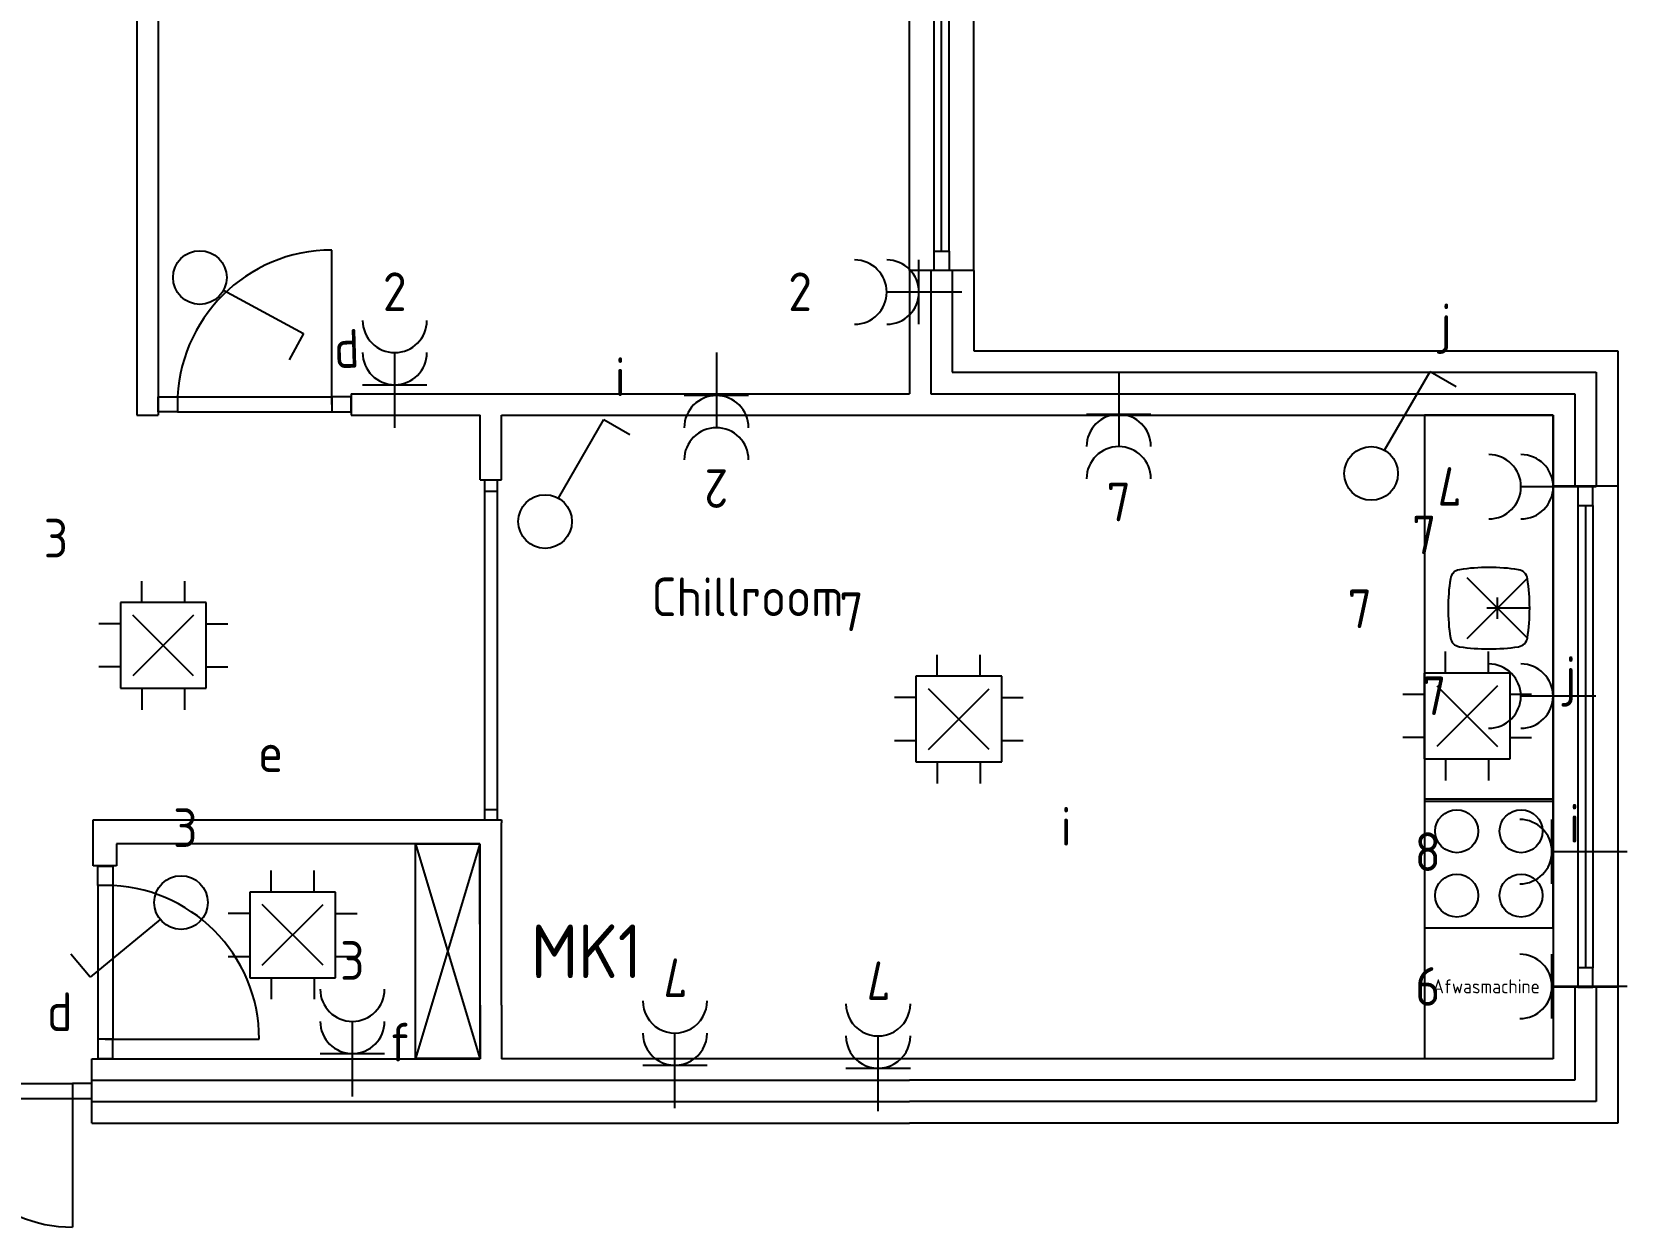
# Model space of a CAD drawing. Header units: millimetres. Extents: x 0 to 29700, y 0 to 21000.
# Drawn here: x 9892 to 17324, y 6200 to 11771 of the extents above; entities that cross this region are included whole.
import ezdxf
from ezdxf.enums import TextEntityAlignment as Align

# ---------------------------------------------------------------- set-up
doc = ezdxf.new("R2010")
doc.units = ezdxf.units.MM
doc.header["$LTSCALE"] = 100
for name, color, linetype in [('00ATT018', 7, 'Continuous'), ('AL21----', 7, 'Continuous'), ('AL22----', 7, 'Continuous'), ('AL31----', 7, 'Continuous'), ('AL32----', 7, 'Continuous'), ('AL73----', 7, 'Continuous'), ('BL$8----', 1, 'Continuous'), ('EL6112--', 3, 'Continuous'), ('EL6222--', 3, 'Continuous'), ('EL6311--', 3, 'Continuous'), ('EL6312--', 3, 'Continuous')]:
    doc.layers.add(name, color=color, linetype=linetype)
doc.styles.add('STABICAD-018', font='ISOCP.SHX', dxfattribs={"height": 180})
doc.styles.add('STABICAD-025', font='ISOCP.SHX', dxfattribs={"height": 250})

# ---------------------------------------------------------------- blocks, each defined once
blk = doc.blocks.new('*U3', base_point=(9762.9, 6834.6))
at = {"color": 0}
for p, q in [((9355.4, 6869.6), (9445.4, 6869.6)), ((9355.4, 6799.6), (9355.4, 6869.6)), ((9445.4, 6869.6), (9445.4, 6799.6)), ((9445.4, 6869.6), (10080.4, 6869.6)), ((10170.4, 6869.6), (10080.4, 6869.6)), ((10080.4, 6869.6), (10080.4, 6799.6)), ((10170.4, 6799.6), (10170.4, 6869.6)), ((9445.4, 6799.6), (9355.4, 6799.6)), ((9445.4, 6799.6), (10080.4, 6799.6)), ((10080.4, 6834.6), (10080.4, 6199.6)), ((10080.4, 6799.6), (10170.4, 6799.6))]:
    blk.add_line(p, q, dxfattribs=at)
blk.add_arc((10080.4, 6834.6), 635, 180, 270, dxfattribs=at)
blk = doc.blocks.new('*U6', base_point=(10929.5, 10034.6))
at = {"color": 0}
for p, q in [((11289.2, 10034.6), (11289.2, 10754.1)), ((10479.7, 10069.6), (10569.7, 10069.6)), ((10479.7, 9999.6), (10479.7, 10069.6)), ((10569.7, 10069.6), (10569.7, 9999.6)), ((10569.7, 10069.6), (11289.2, 10069.6)), ((11379.2, 10069.6), (11289.2, 10069.6)), ((11289.2, 10069.6), (11289.2, 9999.6)), ((11379.2, 9999.6), (11379.2, 10069.6)), ((10569.7, 9999.6), (10479.7, 9999.6)), ((10569.7, 9999.6), (11289.2, 9999.6)), ((11289.2, 9999.6), (11379.2, 9999.6))]:
    blk.add_line(p, q, dxfattribs=at)
blk.add_arc((11289.2, 10034.6), 719.5, 90, 180, dxfattribs=at)
blk = doc.blocks.new('114-37A')
at = {"color": 0, "linetype": 'Continuous'}
for p, q in [((900, 600), (-900, 600)), ((-900, 600), (-900, 0)), ((900, 0), (900, 600)), ((0, 110), (0, 310)), ((-50, 260), (50, 260)), ((-900, 0), (900, 0))]:
    blk.add_line(p, q, dxfattribs=at)
for centre, radius, start, end in [((-130.1, 430.1), 50, 98.67747, 171.32253), ((0, -422.5), 912.5, 81.32253, 98.67747), ((130.1, 430.1), 50, 8.67747, 81.32253), ((722.5, 300), 912.5, 171.32253, 188.67747), ((-722.5, 300), 912.5, 351.32253, 8.67747), ((-130.1, 169.9), 50, 188.67747, 261.32253), ((130.1, 169.9), 50, 278.67747, 351.32253), ((0, 1022.5), 912.5, 261.32253, 278.67747)]:
    blk.add_arc(centre, radius, start, end, dxfattribs=at)
blk = doc.blocks.new('114-37B')
at = {"color": 0, "linetype": 'Continuous'}
for p, q in [((300, 600), (-300, 600)), ((-300, 600), (-300, 0)), ((300, 0), (300, 600)), ((-300, 0), (300, 0))]:
    blk.add_line(p, q, dxfattribs=at)
for centre in [(-150, 450), (150, 450), (-150, 150), (150, 150)]:
    blk.add_circle(centre, 100, dxfattribs=at)
blk = doc.blocks.new('*U22', base_point=(14129.7, 11819.1))
at = {"color": 0}
for p, q in [((14094.7, 12888.8, 800), (14094.7, 12978.8, 800)), ((14094.7, 12978.8, 800), (14164.7, 12978.8, 800)), ((14164.7, 12978.8, 800), (14164.7, 12888.8, 800)), ((14094.7, 10749.3, 800), (14094.7, 12888.8, 800)), ((14164.7, 12888.8, 800), (14094.7, 12888.8, 800)), ((14129.7, 10749.3, 890), (14129.7, 12888.8, 890)), ((14164.7, 10749.3, 800), (14164.7, 12888.8, 800)), ((14094.7, 10659.3, 800), (14094.7, 10749.3, 800)), ((14094.7, 10749.3, 800), (14164.7, 10749.3, 800)), ((14164.7, 10749.3, 800), (14164.7, 10659.3, 800)), ((14164.7, 10659.3, 800), (14094.7, 10659.3, 800))]:
    blk.add_line(p, q, dxfattribs=at)
blk = doc.blocks.new('*U23', base_point=(17129.7, 8485.3))
at = {"color": 0}
for p, q in [((17094.7, 9653, 800), (17094.7, 9563, 800)), ((17164.7, 9653, 800), (17094.7, 9653, 800)), ((17164.7, 9563, 800), (17164.7, 9653, 800)), ((17094.7, 9563, 800), (17164.7, 9563, 800)), ((17094.7, 9563, 800), (17094.7, 7407.6, 800)), ((17129.7, 9563, 890), (17129.7, 7407.6, 890)), ((17164.7, 9563, 800), (17164.7, 7407.6, 800)), ((17094.7, 7407.6, 800), (17094.7, 7317.6, 800)), ((17164.7, 7407.6, 800), (17094.7, 7407.6, 800)), ((17164.7, 7317.6, 800), (17164.7, 7407.6, 800)), ((17094.7, 7317.6, 800), (17164.7, 7317.6, 800))]:
    blk.add_line(p, q, dxfattribs=at)
blk = doc.blocks.new('*U4', base_point=(9029.7, 9250.5))
at = {"color": 0}
for p, q in [((8994.7, 9699.2), (8994.7, 9609.2)), ((9064.7, 9699.2), (8994.7, 9699.2)), ((9064.7, 9609.2), (9064.7, 9699.2)), ((9029.7, 9609.2), (8312.4, 9609.2)), ((8994.7, 9609.2), (9064.7, 9609.2)), ((8994.7, 8891.9), (8994.7, 9609.2)), ((9064.7, 8891.9), (9064.7, 9609.2)), ((8994.7, 8801.9), (8994.7, 8891.9)), ((8994.7, 8891.9), (9064.7, 8891.9)), ((9064.7, 8891.9), (9064.7, 8801.9)), ((9064.7, 8801.9), (8994.7, 8801.9))]:
    blk.add_line(p, q, dxfattribs=at)
blk.add_arc((9029.7, 9609.2), 717.3, 180, 270, dxfattribs=at)
blk = doc.blocks.new('111502')
at = {"color": 0, "linetype": 'Continuous'}
for p, q in [((-1, 2), (-1, 3)), ((1, 2), (1, 3)), ((-2, 2), (-2, -2)), ((2, 2), (-2, 2)), ((2, -2), (2, 2)), ((-2, 1), (-3, 1)), ((-1.414, -1.414), (1.414, 1.414)), ((1.414, -1.414), (-1.414, 1.414)), ((2, 1), (3, 1)), ((-3, -1), (-2, -1)), ((2, -1), (3, -1)), ((-2, -2), (2, -2)), ((-1, -2), (-1, -3)), ((1, -2), (1, -3))]:
    blk.add_line(p, q, dxfattribs=at)
at = {"color": 0, "linetype": 'Continuous', "style": 'STABICAD-018'}
for tag, p in [('PANEL', (0, 6.867)), ('CIRCUIT', (0, 3.867)), ('SUBCIRCUIT', (4.5, 3.867)), ('ARTICLECODE', (0, 0)), ('SWITCHCODE', (5.852, -1))]:
    blk.add_attdef(tag, text='', height=1.8, dxfattribs=at).set_placement(p, align=Align.MIDDLE)
at = {"color": 0, "linetype": 'Continuous', "style": 'STABICAD-018', "flags": 1}
blk.add_attdef('POWERCODE', text='', height=1.8, dxfattribs=at).set_placement((13, 3.867), align=Align.MIDDLE)
blk = doc.blocks.new('111304A')
at = {"color": 0, "linetype": 'Continuous'}
for p, q in [((0, 1), (0, 4.5)), ((-1.5, 3), (1.5, 3))]:
    blk.add_line(p, q, dxfattribs=at)
for centre in [(0, 6), (0, 4.5)]:
    blk.add_arc(centre, 1.5, 180, 0, dxfattribs=at)
at = {"color": 0, "linetype": 'Continuous', "style": 'STABICAD-018'}
for tag, p in [('PANEL', (0, 11.5)), ('CIRCUIT', (0, 8.5)), ('SUBCIRCUIT', (4.5, 8.5)), ('ARTICLECODE', (0, 0))]:
    blk.add_attdef(tag, text='', height=1.8, dxfattribs=at).set_placement(p, align=Align.MIDDLE)
at = {"color": 0, "linetype": 'Continuous', "style": 'STABICAD-018', "flags": 1}
blk.add_attdef('POWERCODE', text='', height=1.8, dxfattribs=at).set_placement((13, 8.5), align=Align.MIDDLE)
blk = doc.blocks.new('1114A1')
at = {"color": 0, "linetype": 'Continuous'}
for p, q in [((0.625, 3.333), (2.742, 7)), ((2.742, 7), (3.955, 6.3))]:
    blk.add_line(p, q, dxfattribs=at)
blk.add_circle((0, 2.25), 1.25, dxfattribs=at)
at = {"color": 0, "linetype": 'Continuous', "style": 'STABICAD-018'}
for tag, p in [('SWITCHCODE', (3.356, 9)), ('ARTICLECODE', (0, 0))]:
    blk.add_attdef(tag, text='', height=1.8, dxfattribs=at).set_placement(p, align=Align.MIDDLE)
blk = doc.blocks.new('111304')
at = {"color": 0, "linetype": 'Continuous'}
for p, q in [((-1.5, 4.5), (1.5, 4.5)), ((0, 1), (0, 4.5))]:
    blk.add_line(p, q, dxfattribs=at)
blk.add_arc((0, 6), 1.5, 180, 0, dxfattribs=at)
at = {"color": 0, "linetype": 'Continuous', "style": 'STABICAD-018'}
for tag, p in [('PANEL', (0, 11.5)), ('CIRCUIT', (0, 8.5)), ('SUBCIRCUIT', (4.5, 8.5)), ('ARTICLECODE', (0, 0))]:
    blk.add_attdef(tag, text='', height=1.8, dxfattribs=at).set_placement(p, align=Align.MIDDLE)
at = {"color": 0, "linetype": 'Continuous', "style": 'STABICAD-018', "flags": 1}
blk.add_attdef('POWERCODE', text='', height=1.8, dxfattribs=at).set_placement((13, 8.5), align=Align.MIDDLE)
blk = doc.blocks.new('1116A4')
at = {"color": 0, "linetype": 'Continuous'}
for p, q in [((-5, 1), (5, 4)), ((-5, 4), (5, 1)), ((-5, 4), (5, 4)), ((-5, 1), (-5, 4)), ((5, 4), (5, 1)), ((5, 1), (-5, 1))]:
    blk.add_line(p, q, dxfattribs=at)
at = {"color": 0, "linetype": 'Continuous', "style": 'STABICAD-018'}
for tag, p in [('PANEL', (0, 15)), ('CIRCUIT', (0, 9)), ('SUBCIRCUIT', (4.5, 9)), ('PANELNAME', (0, 6)), ('ARTICLECODE', (0, 0))]:
    blk.add_attdef(tag, text='', height=1.8, dxfattribs=at).set_placement(p, align=Align.MIDDLE)
blk.add_attdef('CASCADINGPANEL', (0, 0), '', height=1.8, dxfattribs=at)
blk = doc.blocks.new('111501')
at = {"color": 0, "linetype": 'Continuous'}
for p, q in [((-1.414, -1.414), (1.414, 1.414)), ((1.414, -1.414), (-1.414, 1.414))]:
    blk.add_line(p, q, dxfattribs=at)
at = {"color": 0, "linetype": 'Continuous', "style": 'STABICAD-018'}
for tag, p in [('PANEL', (0, 6.5)), ('CIRCUIT', (0, 3.5)), ('SUBCIRCUIT', (4.5, 3.5)), ('ARTICLECODE', (0, 0)), ('SWITCHCODE', (4.5, -1))]:
    blk.add_attdef(tag, text='', height=1.8, dxfattribs=at).set_placement(p, align=Align.MIDDLE)
at = {"color": 0, "linetype": 'Continuous', "style": 'STABICAD-018', "flags": 1}
blk.add_attdef('POWERCODE', text='', height=1.8, dxfattribs=at).set_placement((13, 3.5), align=Align.MIDDLE)

msp = doc.modelspace()

# ---------------------------------------------------------------- linework, layer by layer
at = {"layer": 'AL21----', "linetype": 'Continuous'}
for p, q in [((13979.7, 10659.3), (13979.7, 12978.8)), ((14279.7, 10659.3), (14279.7, 12978.8)), ((14279.7, 10659.3), (13979.7, 10659.3)), ((16979.7, 9653), (16979.7, 7317.6)), ((17279.7, 9653), (16979.7, 9653)), ((17279.7, 9653), (17279.7, 7317.6)), ((16979.7, 7317.6), (16979.7, 6984.6)), ((17279.7, 7317.6), (16979.7, 7317.6)), ((17079.7, 7317.6), (17079.7, 6884.6)), ((17179.7, 7317.6), (17179.7, 6784.6)), ((17279.7, 7317.6), (17279.7, 6684.6)), ((10170.4, 6984.6), (11979.7, 6984.6)), ((10170.4, 6684.6), (10170.4, 6984.6)), ((10170.4, 6884.6), (13979.7, 6884.6)), ((10170.4, 6784.6), (13979.7, 6784.6)), ((10170.4, 6684.6), (13979.7, 6684.6))]:
    msp.add_line(p, q, dxfattribs=at)
at = {"layer": 'AL21----'}
for p, q in [((13979.7, 10659.3), (13979.7, 10084.6)), ((14079.7, 10659.3), (14079.7, 10084.6)), ((14179.7, 10659.3), (14179.7, 10184.6)), ((14279.7, 10659.3), (14279.7, 10284.6)), ((14279.7, 10284.6), (17279.7, 10284.6)), ((17279.7, 10284.6), (17279.7, 9653)), ((14179.7, 10184.6), (17179.7, 10184.6)), ((17179.7, 10184.6), (17179.7, 9653)), ((14079.7, 10084.6), (17079.7, 10084.6)), ((17079.7, 10084.6), (17079.7, 9653)), ((13979.7, 9984.6), (16979.7, 9984.6)), ((16979.7, 9984.6), (16979.7, 9653)), ((13979.7, 6984.6), (12079.7, 6984.6)), ((16979.7, 6984.6), (13979.7, 6984.6)), ((17079.7, 6884.6), (13979.7, 6884.6)), ((17179.7, 6784.6), (13979.7, 6784.6)), ((17279.7, 6684.6), (13979.7, 6684.6))]:
    msp.add_line(p, q, dxfattribs=at)
at = {"layer": 'AL22----'}
for p, q in [((10379.7, 14824.8), (10379.7, 9984.6)), ((10479.7, 14484.6), (10479.7, 10084.6)), ((10479.7, 14484.6), (10479.7, 10084.6)), ((10479.7, 10084.6), (10479.7, 10084.6)), ((10379.7, 9984.6), (10479.7, 9984.6)), ((12079.7, 9984.6), (13979.7, 9984.6)), ((11979.7, 6984.6), (11979.7, 7233.8)), ((11979.7, 7233.8), (11979.7, 6984.6)), ((12079.7, 7233.8), (12079.7, 6984.6)), ((16979.7, 6984.6), (12079.7, 6984.6))]:
    msp.add_line(p, q, dxfattribs=at)
at = {"layer": 'AL22----', "linetype": 'Continuous'}
for p, q in [((10479.7, 10084.6), (10479.7, 9984.6)), ((11379.2, 10084.6), (13979.7, 10084.6)), ((11379.2, 10084.6), (11379.2, 9984.6)), ((11379.2, 9984.6), (11979.7, 9984.6)), ((11979.7, 9682.6), (11979.7, 9984.6)), ((11979.7, 9682.6), (11979.7, 9984.6)), ((12079.7, 9682.6), (12079.7, 9984.6))]:
    msp.add_line(p, q, dxfattribs=at)
at = {"layer": 'BL$8----', "color": 0}
for p, q in [((11979.7, 9682.6), (12079.7, 9682.6)), ((11999.9, 9682.6), (11999.9, 8097.6)), ((12058.7, 9682.5), (12058.7, 8097.6)), ((12058.8, 9628.9), (11999.9, 9628.9)), ((11999.9, 8145.6), (12058.7, 8145.6)), ((10176.4, 7883.5), (10176.4, 8097.6)), ((10176.4, 8097.6), (12079.7, 8097.6)), ((12079.7, 8097.6), (12079.7, 8084.5)), ((12079.7, 7233.8), (12079.7, 8084.5)), ((11978.3, 7985.7), (10285.7, 7985.7)), ((10285.7, 7985.7), (10285.7, 7883.5)), ((11979.7, 7233.8), (11978.3, 7985.7)), ((10285.7, 7883.5), (10176.4, 7883.5)), ((16379.7, 7595), (16379.7, 6984.6))]:
    msp.add_line(p, q, dxfattribs=at)

# ---------------------------------------------------------------- block references
at = {"layer": 'AL31----'}
for name, p in [('*U22', (14129.7, 11819.1)), ('*U23', (17129.7, 8485.3)), ('*U3', (9762.9, 6834.6))]:
    msp.add_blockref(name, p, dxfattribs=at)
at = {"layer": 'AL32----'}
msp.add_blockref('*U6', (10929.5, 10034.6), dxfattribs=at)
at = {"layer": 'AL32----', "rotation": 180}
msp.add_blockref('*U4', (10233.2, 7433.8), dxfattribs=at)
at = {"layer": 'AL73----', "rotation": 90}
for name, p in [('114-37A', (16979.7, 9084.6)), ('114-37B', (16979.7, 7895))]:
    msp.add_blockref(name, p, dxfattribs=at)
at = {"layer": 'EL6112--', "linetype": 'Continuous'}
ref = msp.add_blockref('1116A4', (11578.3, 7485.7), dxfattribs=dict(at, xscale=100, yscale=100, zscale=100, rotation=270))
ref.add_attrib('PANELNAME', 'MK1', dxfattribs={"layer": '0', "color": 2, "linetype": 'Continuous', "height": 250, "style": 'STABICAD-025'}).set_placement((12475.3, 7485.7), align=Align.MIDDLE)
at = {"layer": 'EL6222--', "linetype": 'Continuous'}
ref = msp.add_blockref('111304A', (14324.2, 10557.9), dxfattribs=dict(at, xscale=100, yscale=100, zscale=100, rotation=90.00000000000001))
ref.add_attrib('CIRCUIT', '2', dxfattribs={"layer": '0', "color": 1, "linetype": 'Continuous', "height": 180, "style": 'STABICAD-018'}).set_placement((13470.7, 10559.7), align=Align.MIDDLE)
ref = msp.add_blockref('111304A', (11582.2, 9826.1), dxfattribs=dict(at, xscale=100, yscale=100, zscale=100))
ref.add_attrib('CIRCUIT', '2', dxfattribs={"layer": '0', "color": 1, "linetype": 'Continuous', "height": 180, "style": 'STABICAD-018'}).set_placement((11582.2, 10560), align=Align.MIDDLE)
ref = msp.add_blockref('111304A', (13080.5, 10376), dxfattribs=dict(at, xscale=100, yscale=100, zscale=100, rotation=180))
ref.add_attrib('CIRCUIT', '2', dxfattribs={"layer": '0', "color": 1, "linetype": 'Continuous', "height": 180, "rotation": 180, "style": 'STABICAD-018'}).set_placement((13080.5, 9642.1), align=Align.MIDDLE)
ref = msp.add_blockref('111304A', (14955.1, 10287.8), dxfattribs=dict(at, xscale=100, yscale=100, zscale=100, rotation=180))
ref.add_attrib('CIRCUIT', '7', dxfattribs={"layer": '0', "color": 1, "linetype": 'Continuous', "height": 180, "style": 'STABICAD-018'}).set_placement((14955.1, 9579.7), align=Align.MIDDLE)
ref = msp.add_blockref('111304A', (17279.3, 9650.6), dxfattribs=dict(at, xscale=100, yscale=100, zscale=100, rotation=90.00000000000001))
ref.add_attrib('CIRCUIT', '7', dxfattribs={"layer": '0', "color": 1, "linetype": 'Continuous', "height": 180, "rotation": 180, "style": 'STABICAD-018'}).set_placement((16494.6, 9652.4), align=Align.MIDDLE)
ref = msp.add_blockref('111304A', (17278.6, 8674.7), dxfattribs=dict(at, xscale=100, yscale=100, zscale=100, rotation=90.00000000000001))
ref.add_attrib('CIRCUIT', '7', dxfattribs={"layer": '0', "color": 1, "linetype": 'Continuous', "height": 180, "style": 'STABICAD-018'}).set_placement((16425.1, 8676.4), align=Align.MIDDLE)
ref = msp.add_blockref('111304', (17423.6, 7949.7), dxfattribs=dict(at, xscale=100, yscale=100, zscale=100, rotation=90.00000000000001))
ref.add_attrib('CIRCUIT', '8', dxfattribs={"layer": '0', "color": 1, "linetype": 'Continuous', "height": 180, "style": 'STABICAD-018'}).set_placement((16394.9, 7949.7), align=Align.MIDDLE)
ref = msp.add_blockref('111304A', (11384.7, 6708.7), dxfattribs=dict(at, xscale=100, yscale=100, zscale=100))
ref.add_attrib('CIRCUIT', '3', dxfattribs={"layer": '0', "color": 1, "linetype": 'Continuous', "height": 180, "style": 'STABICAD-018'}).set_placement((11384.7, 7442.6), align=Align.MIDDLE)
ref = msp.add_blockref('111304A', (12887.4, 6654.1), dxfattribs=dict(at, xscale=100, yscale=100, zscale=100, rotation=360))
ref.add_attrib('CIRCUIT', '7', dxfattribs={"layer": '0', "color": 1, "linetype": 'Continuous', "height": 180, "rotation": 180, "style": 'STABICAD-018'}).set_placement((12887.4, 7362.3), align=Align.MIDDLE)
ref = msp.add_blockref('111304A', (13834.2, 6640.5), dxfattribs=dict(at, xscale=100, yscale=100, zscale=100, rotation=359.9999999999999))
ref.add_attrib('CIRCUIT', '7', dxfattribs={"layer": '0', "color": 1, "linetype": 'Continuous', "height": 180, "rotation": 180, "style": 'STABICAD-018'}).set_placement((13834.2, 7348.6), align=Align.MIDDLE)
ref = msp.add_blockref('111304', (17423.6, 7321.4), dxfattribs=dict(at, xscale=100, yscale=100, zscale=100, rotation=90.00000000000001))
ref.add_attrib('CIRCUIT', '6', dxfattribs={"layer": '0', "color": 1, "linetype": 'Continuous', "height": 180, "style": 'STABICAD-018'}).set_placement((16394.9, 7321.4), align=Align.MIDDLE)
at = {"layer": 'EL6311--', "linetype": 'Continuous'}
ref = msp.add_blockref('1114A1', (10449.1, 10619.7), dxfattribs=dict(at, xscale=99.99999999999996, yscale=99.99999999999996, zscale=99.99999999999996, rotation=271.5942222150373))
ref.add_attrib('SWITCHCODE', 'd', dxfattribs={"layer": '0', "color": 1, "linetype": 'Continuous', "height": 180, "rotation": 1.59422, "style": 'STABICAD-018'}).set_placement((11358.5, 10294.9), align=Align.MIDDLE)
ref = msp.add_blockref('1114A1', (12282.4, 9263.6), dxfattribs=dict(at, xscale=100, yscale=100, zscale=100))
ref.add_attrib('SWITCHCODE', 'i', dxfattribs={"layer": '0', "color": 1, "linetype": 'Continuous', "height": 180, "style": 'STABICAD-018'}).set_placement((12632.4, 10163.6), align=Align.MIDDLE)
ref = msp.add_blockref('111502', (10503.7, 8911.4), dxfattribs=dict(at, xscale=100, yscale=100, zscale=100, rotation=90.00000000000001))
ref.add_attrib('CIRCUIT', '3', dxfattribs={"layer": '0', "color": 1, "linetype": 'Continuous', "height": 180, "style": 'STABICAD-018'}).set_placement((10003.7, 9411.4), align=Align.MIDDLE)
ref.add_attrib('SWITCHCODE', 'e', dxfattribs={"layer": '0', "color": 1, "linetype": 'Continuous', "height": 180, "style": 'STABICAD-018'}).set_placement((11003.7, 8411.4), align=Align.MIDDLE)
ref = msp.add_blockref('111502', (14209.9, 8568), dxfattribs=dict(at, xscale=100, yscale=100, zscale=100))
ref.add_attrib('CIRCUIT', '7', dxfattribs={"layer": '0', "color": 1, "linetype": 'Continuous', "height": 180, "style": 'STABICAD-018'}).set_placement((13709.9, 9068), align=Align.MIDDLE)
ref.add_attrib('SWITCHCODE', 'i', dxfattribs={"layer": '0', "color": 1, "linetype": 'Continuous', "height": 180, "style": 'STABICAD-018'}).set_placement((14709.9, 8068), align=Align.MIDDLE)
ref = msp.add_blockref('111502', (16578.3, 8582), dxfattribs=dict(at, xscale=100, yscale=100, zscale=100, rotation=180))
ref.add_attrib('CIRCUIT', '7', dxfattribs={"layer": '0', "color": 1, "linetype": 'Continuous', "height": 180, "style": 'STABICAD-018'}).set_placement((16078.3, 9082), align=Align.MIDDLE)
ref.add_attrib('SWITCHCODE', 'i', dxfattribs={"layer": '0', "color": 1, "linetype": 'Continuous', "height": 180, "style": 'STABICAD-018'}).set_placement((17078.3, 8082), align=Align.MIDDLE)
ref = msp.add_blockref('111502', (11106.5, 7561.6), dxfattribs=dict(at, xscale=100, yscale=100, zscale=100))
ref.add_attrib('CIRCUIT', '3', dxfattribs={"layer": '0', "color": 1, "linetype": 'Continuous', "height": 180, "style": 'STABICAD-018'}).set_placement((10606.5, 8061.6), align=Align.MIDDLE)
ref.add_attrib('SWITCHCODE', 'f', dxfattribs={"layer": '0', "color": 1, "linetype": 'Continuous', "height": 180, "style": 'STABICAD-018'}).set_placement((11606.5, 7061.6), align=Align.MIDDLE)
ref = msp.add_blockref('1114A1', (10665.3, 7923.2), dxfattribs=dict(at, xscale=100, yscale=100, zscale=100, rotation=159.4324364158003))
ref.add_attrib('SWITCHCODE', 'd', dxfattribs={"layer": '0', "color": 1, "linetype": 'Continuous', "height": 180, "style": 'STABICAD-018'}).set_placement((10021.4, 7203.5), align=Align.MIDDLE)
at = {"layer": 'EL6312--', "linetype": 'Continuous'}
ref = msp.add_blockref('1114A1', (16131.2, 9487.6), dxfattribs=dict(at, xscale=100, yscale=100, zscale=100))
ref.add_attrib('SWITCHCODE', 'j', dxfattribs={"layer": '0', "color": 1, "linetype": 'Continuous', "height": 180, "style": 'STABICAD-018'}).set_placement((16481.2, 10387.6), align=Align.MIDDLE)
ref = msp.add_blockref('111501', (16719.7, 9084.6), dxfattribs=dict(at, xscale=100, yscale=100, zscale=100))
ref.add_attrib('CIRCUIT', '7', dxfattribs={"layer": '0', "color": 1, "linetype": 'Continuous', "height": 180, "style": 'STABICAD-018'}).set_placement((16378.3, 9426), align=Align.MIDDLE)
ref.add_attrib('SWITCHCODE', 'j', dxfattribs={"layer": '0', "color": 1, "linetype": 'Continuous', "height": 180, "style": 'STABICAD-018'}).set_placement((17061.1, 8743.2), align=Align.MIDDLE)

# ---------------------------------------------------------------- texts
at = {"layer": '00ATT018', "insert": (12778.2, 9227.4), "char_height": 180, "attachment_point": 1, "style": 'STABICAD-018'}
msp.add_mtext_dynamic_manual_height_columns('Chillroom', width=3229.539, gutter_width=900, heights=[0], dxfattribs=at)
at = {"layer": 'BL$8----', "color": 0, "insert": (16417.7, 7354.2), "char_height": 64.8, "attachment_point": 1, "style": 'STABICAD-018'}
msp.add_mtext_dynamic_manual_height_columns('Afwasmachine', width=554.18, gutter_width=900, heights=[0], dxfattribs=at)

doc.saveas('drawing.dxf')
